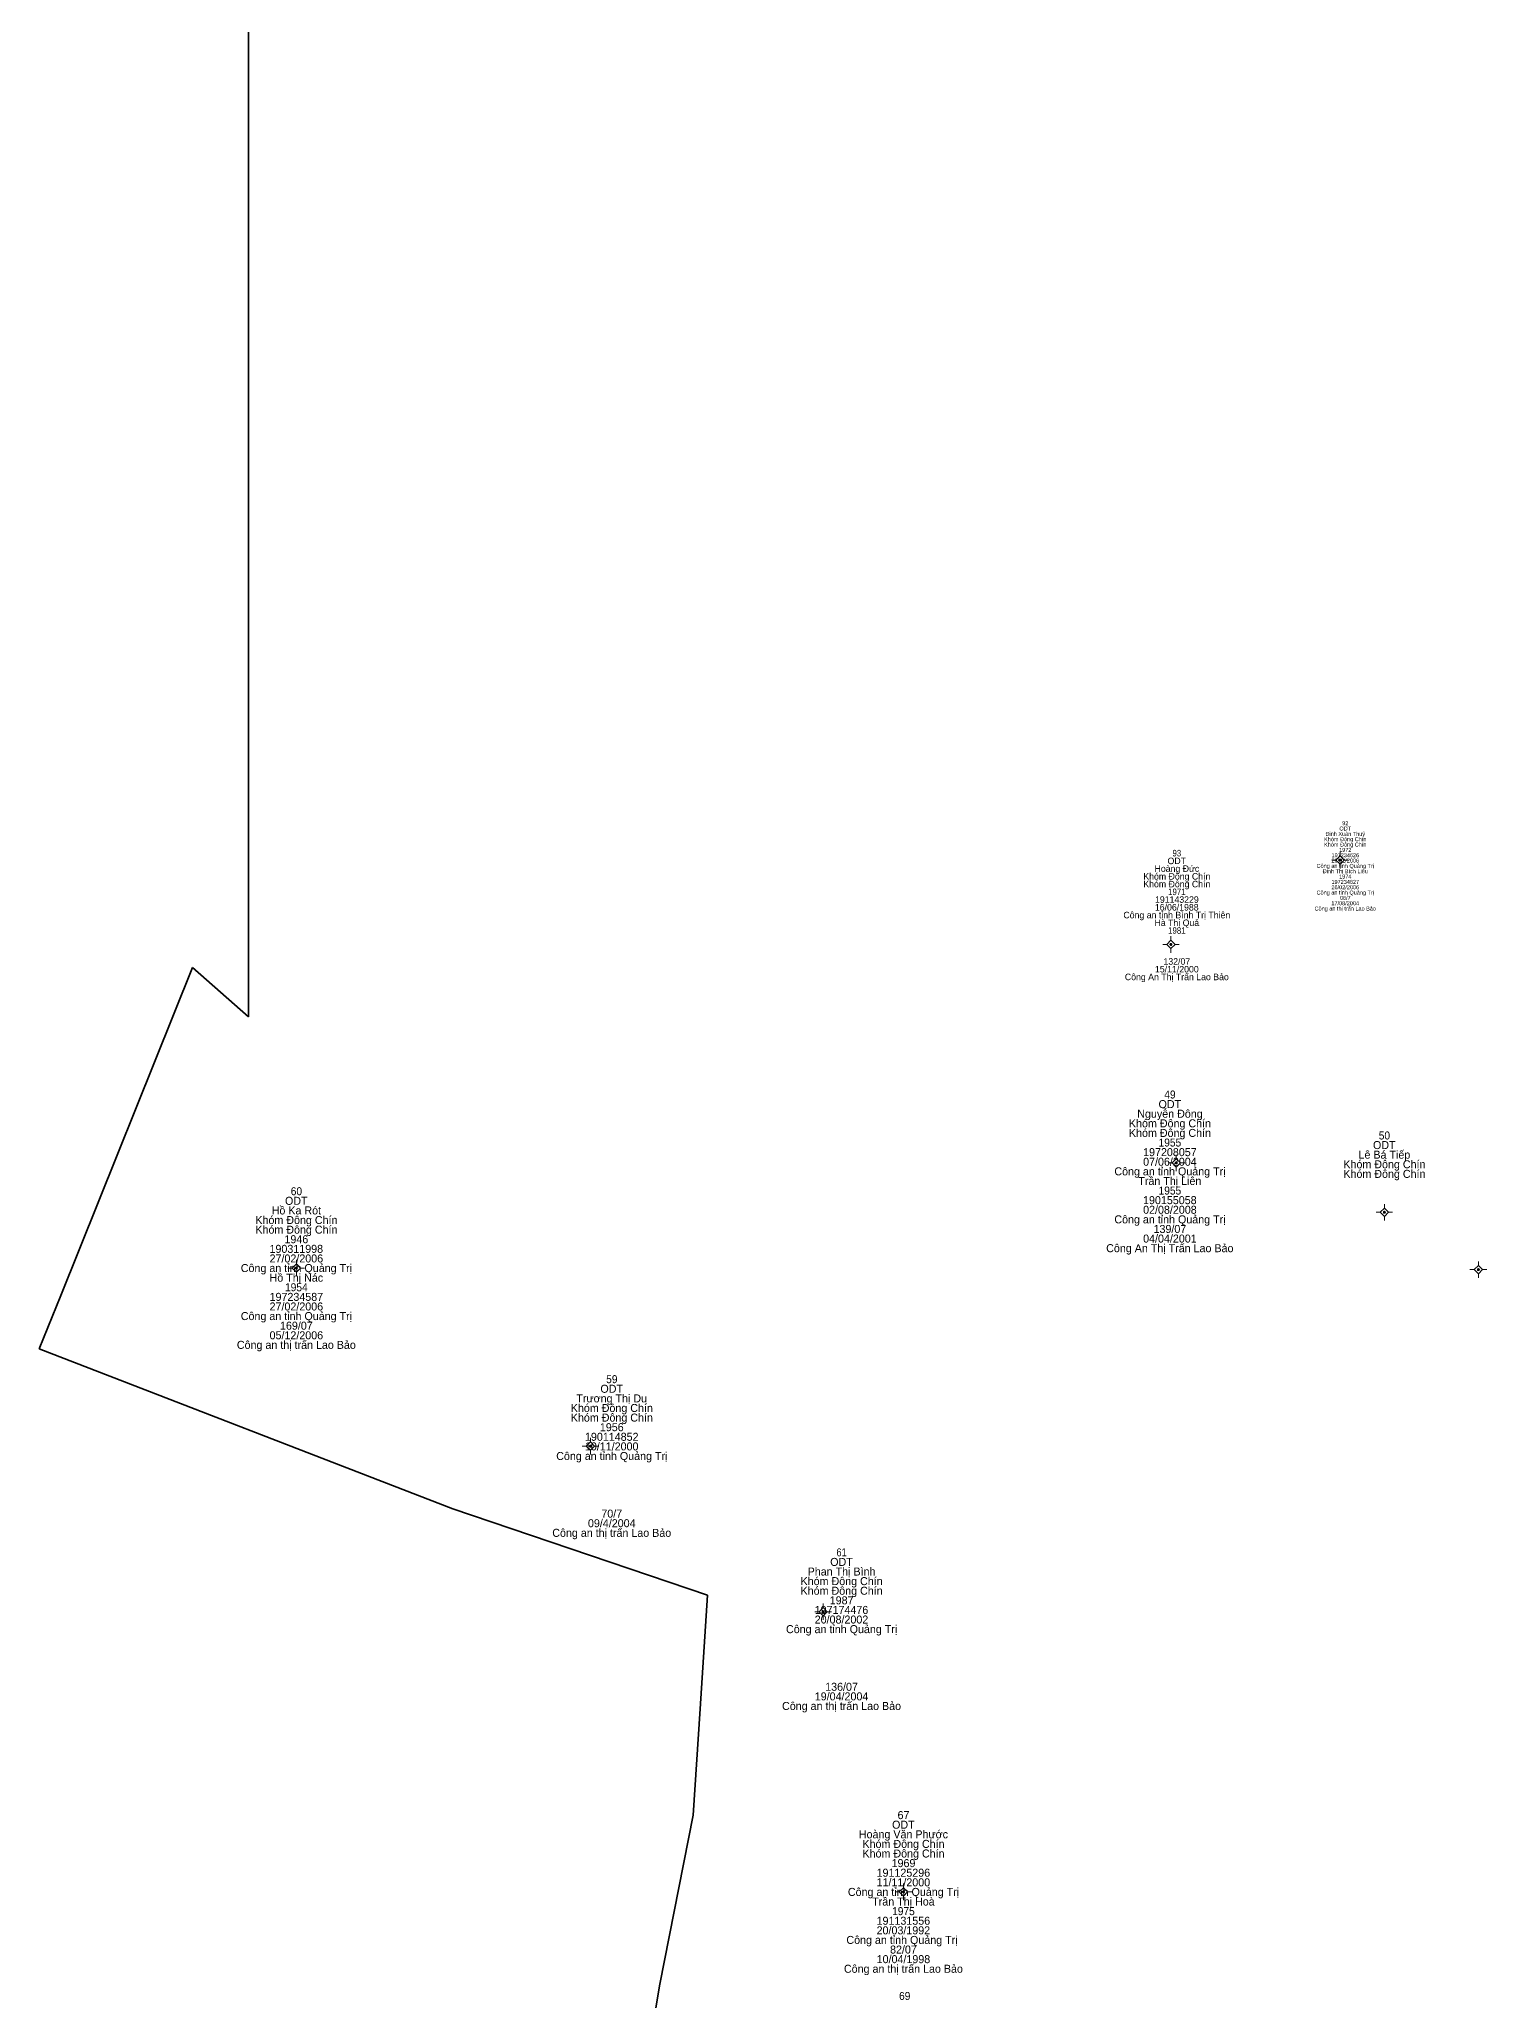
# Model space of a CAD drawing. Header units: metres. Extents: x 537984 to 538490, y 1837401 to 1838049.
# Drawn here: x 537984.3 to 538092.8, y 1837579.6 to 1837726.6 of the extents above; entities that cross this region are included whole.
import ezdxf
from ezdxf.enums import TextEntityAlignment as Align

# ---------------------------------------------------------------- set-up
doc = ezdxf.new("R2010")
doc.units = ezdxf.units.M
doc.header["$LTSCALE"] = 0.24
doc.linetypes.add('MEDIUM_DASHED', pattern=[4.5, 3, -1.5])
doc.layers.add('11', color=7, linetype='MEDIUM_DASHED', lineweight=13)
doc.layers.add('54', color=7, linetype='Continuous', lineweight=35)
doc.layers.add('15', color=7, linetype='Continuous')

msp = doc.modelspace()

# ---------------------------------------------------------------- hatches: boundary and pattern name
at = {"layer": '11'}
for points in [[(538081.9149, 1837665.09, 1), (538081.7649, 1837665.09, 1)], [(538069.2349, 1837658.76, 1), (538069.0849, 1837658.76, 1)], [(538069.6349, 1837642.38, 1), (538069.4849, 1837642.38, 1)], [(538085.2349, 1837638.68, 1), (538085.0849, 1837638.68, 1)], [(538003.6549, 1837634.5, 1), (538003.5049, 1837634.5, 1)], [(538092.2849, 1837634.38, 1), (538092.1349, 1837634.38, 1)], [(538025.7049, 1837621.15, 1), (538025.5549, 1837621.15, 1)], [(538043.1549, 1837608.74, 1), (538043.0049, 1837608.74, 1)], [(538049.1749, 1837587.73, 1), (538049.0249, 1837587.73, 1)]]:
    msp.add_hatch(color=256, dxfattribs=at).paths.add_polyline_path(points)

# ---------------------------------------------------------------- linework, layer by layer
for p, q in [((538081.53, 1837665.09), (538081.22, 1837665.09)), ((538081.84, 1837665.72), (538081.84, 1837665.4)), ((538081.84, 1837664.78), (538081.84, 1837664.46)), ((538082.46, 1837665.09), (538082.15, 1837665.09)), ((538068.85, 1837658.76), (538068.54, 1837658.76)), ((538069.16, 1837659.38), (538069.16, 1837659.07)), ((538069.16, 1837658.45), (538069.16, 1837658.14)), ((538069.78, 1837658.76), (538069.47, 1837658.76)), ((538069.25, 1837642.38), (538068.94, 1837642.38)), ((538069.56, 1837643), (538069.56, 1837642.69)), ((538070.19, 1837642.38), (538069.87, 1837642.38)), ((538069.56, 1837642.07), (538069.56, 1837641.76)), ((538084.85, 1837638.68), (538084.54, 1837638.68)), ((538085.16, 1837639.3), (538085.16, 1837638.99)), ((538085.16, 1837638.37), (538085.16, 1837638.06)), ((538085.78, 1837638.68), (538085.47, 1837638.68)), ((538003.58, 1837635.12), (538003.58, 1837634.81)), ((538092.21, 1837635), (538092.21, 1837634.69)), ((538003.27, 1837634.5), (538002.95, 1837634.5)), ((538003.58, 1837634.19), (538003.58, 1837633.88)), ((538004.2, 1837634.5), (538003.89, 1837634.5)), ((538091.9, 1837634.38), (538091.58, 1837634.38)), ((538092.21, 1837634.07), (538092.21, 1837633.76)), ((538092.84, 1837634.38), (538092.52, 1837634.38)), ((538025.63, 1837621.78), (538025.63, 1837621.46)), ((538025.32, 1837621.15), (538025, 1837621.15)), ((538025.63, 1837620.84), (538025.63, 1837620.52)), ((538026.26, 1837621.15), (538025.94, 1837621.15)), ((538042.77, 1837608.74), (538042.45, 1837608.74)), ((538043.08, 1837609.36), (538043.08, 1837609.05)), ((538043.7, 1837608.74), (538043.39, 1837608.74)), ((538043.08, 1837608.43), (538043.08, 1837608.12)), ((538049.1, 1837588.36), (538049.1, 1837588.04)), ((538048.79, 1837587.73), (538048.48, 1837587.73)), ((538049.1, 1837587.42), (538049.1, 1837587.1)), ((538049.72, 1837587.73), (538049.41, 1837587.73))]:
    msp.add_line(p, q, dxfattribs=at)
for points in [[(538081.84, 1837665.4), (538081.53, 1837665.09), (538081.84, 1837664.78), (538082.15, 1837665.09)], [(538069.16, 1837659.07), (538068.85, 1837658.76), (538069.16, 1837658.45), (538069.47, 1837658.76)], [(538069.56, 1837642.69), (538069.25, 1837642.38), (538069.56, 1837642.07), (538069.87, 1837642.38)], [(538085.16, 1837638.99), (538084.85, 1837638.68), (538085.16, 1837638.37), (538085.47, 1837638.68)], [(538003.58, 1837634.81), (538003.27, 1837634.5), (538003.58, 1837634.19), (538003.89, 1837634.5)], [(538092.21, 1837634.69), (538091.9, 1837634.38), (538092.21, 1837634.07), (538092.52, 1837634.38)], [(538025.63, 1837621.46), (538025.32, 1837621.15), (538025.63, 1837620.84), (538025.94, 1837621.15)], [(538043.08, 1837609.05), (538042.77, 1837608.74), (538043.08, 1837608.43), (538043.39, 1837608.74)], [(538049.1, 1837588.04), (538048.79, 1837587.73), (538049.1, 1837587.42), (538049.41, 1837587.73)]]:
    msp.add_lwpolyline(points, close=True, dxfattribs=at)
for centre in [(538081.8399, 1837665.09), (538069.1599, 1837658.76), (538069.5599, 1837642.38), (538085.1599, 1837638.68), (538003.5799, 1837634.5), (538092.2099, 1837634.38), (538025.6299, 1837621.15), (538043.0799, 1837608.74), (538049.0999, 1837587.73)]:
    msp.add_circle(centre, 0.075, dxfattribs=at)
at = {"layer": '54'}
for p, q in [((538000, 1837653.33), (538000, 1838021.03)), ((537985.91, 1837632.44), (537995.8, 1837657.02)), ((537995.8, 1837657.02), (538000, 1837653.33)), ((537985.91, 1837632.44), (537984.3, 1837628.45)), ((538015.31, 1837616.45), (537984.3, 1837628.45)), ((538034.41, 1837609.97), (538015.31, 1837616.45)), ((538033.86, 1837601.46), (538034.41, 1837609.97)), ((538029.53, 1837573.11), (538030.83, 1837580.81))]:
    msp.add_line(p, q, dxfattribs=at)
msp.add_lwpolyline([(538030.83, 1837580.81), (538033.34, 1837593.49), (538033.86, 1837601.46)], dxfattribs=at)

# ---------------------------------------------------------------- texts
at = {"layer": '15'}
for s, height, p in [('ODT', 0.3, (538082.225, 1837667.3)), ('Khóm Đông Chín', 0.3, (538082.23, 1837666.5)), ('Khóm Đông Chín', 0.3, (538082.23, 1837666.1)), ('Đinh Xuân Thuỷ', 0.3, (538082.23, 1837666.9)), ('Hoàng Đức', 0.49, (538069.605, 1837664.2)), ('ODT', 0.49, (538069.595, 1837664.78)), ('Công an tỉnh Quảng Trị', 0.3, (538082.23, 1837664.5)), ('Đinh Thị Bích Liểu', 0.3, (538082.23, 1837664.1)), ('26/02/2006', 0.3, (538082.23, 1837664.9)), ('197234626', 0.3, (538082.235, 1837665.3)), ('Khóm Đông Chín', 0.49, (538069.6, 1837663.62)), ('Khóm Đông Chín', 0.49, (538069.6, 1837663.04)), ('26/02/2006', 0.3, (538082.23, 1837662.9)), ('197234627', 0.3, (538082.23, 1837663.3)), ('16/06/1988', 0.49, (538069.595, 1837661.3)), ('191143229', 0.49, (538069.605, 1837661.88)), ('Công an thị trấn Lao Bảo', 0.3, (538082.23, 1837661.3)), ('Công an tỉnh Quảng Trị', 0.3, (538082.23, 1837662.5)), ('17/08/2004', 0.3, (538082.225, 1837661.7)), ('06/7', 0.3, (538082.23, 1837662.1)), ('Công an tỉnh Bình Trị Thiên', 0.49, (538069.6, 1837660.72)), ('Hà Thị Quả', 0.49, (538069.6, 1837660.14)), ('15/11/2000', 0.49, (538069.6, 1837656.66)), ('132/07', 0.49, (538069.6, 1837657.24)), ('Công An Thị Trấn Lao Bảo', 0.49, (538069.6, 1837656.08)), ('ODT', 0.6, (538069.075, 1837646.49)), ('Khóm Đông Chín', 0.6, (538069.085, 1837645.05)), ('Nguyễn Đông', 0.6, (538069.085, 1837645.77)), ('Khóm Đông Chín', 0.6, (538069.085, 1837644.33)), ('ODT', 0.6, (538085.155, 1837643.42)), ('07/06/2004', 0.6, (538069.08, 1837642.17)), ('197208057', 0.6, (538069.08, 1837642.89)), ('Khóm Đông Chín', 0.6, (538085.165, 1837641.98)), ('Lê Bá Tiếp', 0.6, (538085.165, 1837642.7)), ('Công an tỉnh Quảng Trị', 0.6, (538069.085, 1837641.45)), ('Trần Thị Liên', 0.6, (538069.075, 1837640.73)), ('Khóm Đông Chín', 0.6, (538085.165, 1837641.26)), ('ODT', 0.6, (538003.575, 1837639.24)), ('190155058', 0.6, (538069.075, 1837639.29)), ('Khóm Đông Chín', 0.6, (538003.585, 1837637.8)), ('Hồ Ka Rót', 0.6, (538003.58, 1837638.52)), ('Công an tỉnh Quảng Trị', 0.6, (538069.085, 1837637.85)), ('02/08/2008', 0.6, (538069.08, 1837638.57)), ('Khóm Đông Chín', 0.6, (538003.585, 1837637.08)), ('1946', 0.6, (538003.58, 1837636.36)), ('04/04/2001', 0.6, (538069.08, 1837636.41)), ('139/07', 0.6, (538069.08, 1837637.13)), ('27/02/2006', 0.6, (538003.58, 1837634.92)), ('190311998', 0.6, (538003.575, 1837635.64)), ('Công An Thị Trấn Lao Bảo', 0.6, (538069.075, 1837635.69)), ('Công an tỉnh Quảng Trị', 0.6, (538003.585, 1837634.2)), ('Hồ Thj Nác', 0.6, (538003.58, 1837633.48)), ('197234587', 0.6, (538003.58, 1837632.04)), ('Công an tỉnh Quảng Trị', 0.6, (538003.585, 1837630.6)), ('27/02/2006', 0.6, (538003.58, 1837631.32)), ('169/07', 0.6, (538003.58, 1837629.88)), ('Công an thị trấn Lao Bảo', 0.6, (538003.58, 1837628.44)), ('05/12/2006', 0.6, (538003.58, 1837629.16)), ('Trương Thị Du', 0.6, (538027.225, 1837624.43)), ('ODT', 0.6, (538027.225, 1837625.15)), ('Khóm Đông Chín', 0.6, (538027.235, 1837623.71)), ('Khóm Đông Chín', 0.6, (538027.235, 1837622.99)), ('190114852', 0.6, (538027.23, 1837621.55)), ('1956', 0.6, (538027.23, 1837622.27)), ('Công an tỉnh Quảng Trị', 0.6, (538027.235, 1837620.11)), ('10/11/2000', 0.6, (538027.225, 1837620.83)), ('70/7', 0.6, (538027.23, 1837615.79)), ('Công an thị trấn Lao Bảo', 0.6, (538027.23, 1837614.35)), ('09/4/2004', 0.6, (538027.23, 1837615.07)), ('Phan Thị Bình', 0.6, (538044.46, 1837611.45)), ('ODT', 0.6, (538044.455, 1837612.17)), ('Khóm Đông Chín', 0.6, (538044.465, 1837610.73)), ('Khóm Đông Chín', 0.6, (538044.465, 1837610.01)), ('20/08/2002', 0.6, (538044.455, 1837607.85)), ('197174476', 0.6, (538044.455, 1837608.57)), ('1987', 0.6, (538044.465, 1837609.29)), ('Công an tỉnh Quảng Trị', 0.6, (538044.465, 1837607.13)), ('19/04/2004', 0.6, (538044.46, 1837602.09)), ('136/07', 0.6, (538044.46, 1837602.81)), ('Công an thị trấn Lao Bảo', 0.6, (538044.46, 1837601.37)), ('67', 0.6, (538049.105, 1837593.19)), ('Hoàng Văn Phước', 0.6, (538049.1, 1837591.75)), ('ODT', 0.6, (538049.095, 1837592.47)), ('Khóm Đông Chín', 0.6, (538049.105, 1837591.03)), ('Khóm Đông Chín', 0.6, (538049.105, 1837590.31)), ('191125296', 0.6, (538049.095, 1837588.87)), ('1969', 0.6, (538049.105, 1837589.59)), ('Công an tỉnh Quảng Trị', 0.6, (538049.105, 1837587.43)), ('11/11/2000', 0.6, (538049.095, 1837588.15)), ('Trần Thị Hoà', 0.6, (538049.1, 1837586.71)), ('20/03/1992', 0.6, (538049.095, 1837584.55)), ('191131556', 0.6, (538049.095, 1837585.27)), ('Công an tỉnh Quảng Trị ', 0.6, (538049.105, 1837583.83)), ('82/07', 0.6, (538049.1, 1837583.11)), ('Công an thị trấn Lao Bảo', 0.6, (538049.1, 1837581.67)), ('10/04/1998', 0.6, (538049.1, 1837582.39))]:
    msp.add_text(s, height=height, dxfattribs=at).set_placement(p, align=Align.CENTER)
for s, height, width, p in [('92', 0.3, 0.9, (538082.23, 1837667.7)), ('93', 0.49, 0.9, (538069.6, 1837665.36)), ('1972', 0.3, 0.95, (538082.23, 1837665.7)), ('1971', 0.49, 0.9, (538069.6, 1837662.46)), ('1974', 0.3, 0.95, (538082.23, 1837663.7)), ('1981', 0.49, 0.9, (538069.6, 1837659.56)), ('49', 0.6, 0.95, (538069.085, 1837647.21)), ('1955', 0.6, 0.95, (538069.08, 1837643.61)), ('50', 0.6, 0.95, (538085.165, 1837644.14)), ('60', 0.6, 0.95, (538003.585, 1837639.96)), ('1955', 0.6, 0.95, (538069.08, 1837640.01)), ('1954', 0.6, 0.95, (538003.58, 1837632.76)), ('59', 0.6, 0.95, (538027.235, 1837625.87)), ('61', 0.6, 0.85, (538044.46, 1837612.89)), ('1975', 0.6, 0.95, (538049.1, 1837585.99)), ('69', 0.6, 0.95, (538049.195, 1837579.63))]:
    msp.add_text(s, height=height, dxfattribs=dict(at, width=width)).set_placement(p, align=Align.CENTER)

doc.saveas('drawing.dxf')
